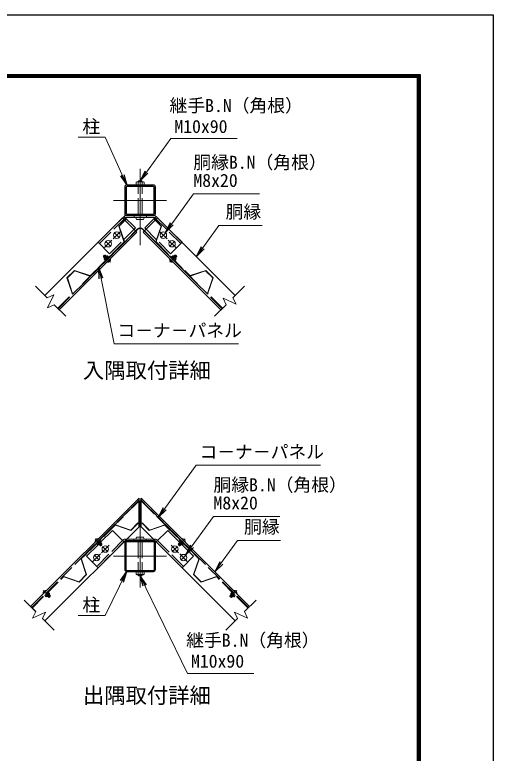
# Model space of a CAD drawing. Units: millimetres, scale not verified. Extents: x -4200 to 4200, y -2970 to 2970.
# Drawn here: x 2435 to 4200, y 244 to 2970 of the extents above; entities that cross this region are included whole.
import ezdxf
from ezdxf.enums import TextEntityAlignment as Align

# ---------------------------------------------------------------- set-up
doc = ezdxf.new("R2010")
doc.units = ezdxf.units.MM
doc.header["$LTSCALE"] = 10
doc.linetypes.add('DASHED', pattern=[7.5, 6, -1.5])
doc.linetypes.add('USER1', pattern=[50.8, 31.75, -6.35, 6.35, -6.35])
for name, color, linetype, lineweight in [('0-0_D-BMK', 2, 'USER1', 13), ('0-2_D-STR1', 1, 'Continuous', 25), ('0-3_D-STR3', 3, 'Continuous', 13), ('0-4_D-STR2', 7, 'Continuous', 13), ('0-6_0', 7, 'Continuous', 25), ('0-8_D-TTL-TXT', 7, 'Continuous', 25), ('0-9_D-STR-TXT', 7, 'Continuous', 13), ('0-A_D-TTL', 7, 'Continuous', 25)]:
    doc.layers.add(name, color=color, linetype=linetype, lineweight=lineweight)
doc.styles.add('ＭＳ ゴシック', font='')
doc.styles.get('ＭＳ ゴシック').set_extended_font_data('MS Gothic')

# ---------------------------------------------------------------- blocks, each defined once
blk = doc.blocks.new('_Open')
at = {"layer": '0-6_0'}
blk.add_line((-10, 1.667), (0, 0), dxfattribs=at)
blk.add_lwpolyline([(-10, -1.667), (0, 0), (-10, 0)], dxfattribs=at)

msp = doc.modelspace()

# ---------------------------------------------------------------- linework, layer by layer
at = {"layer": '0-0_D-BMK'}
for p, q in [((2897.35, 2400.76), (2897.35, 2119.38)), ((2799.54, 2285.02), (2995.17, 2285.02)), ((2797.62, 2142.85), (2825.19, 2170.43)), ((2801.59, 2166.45), (2821.22, 2146.83)), ((2997.09, 2142.85), (2969.51, 2170.43)), ((2993.11, 2166.45), (2973.49, 2146.83)), ((2765.8, 2111.03), (2793.37, 2138.61)), ((2769.77, 2134.63), (2789.4, 2115.01)), ((3028.91, 2111.03), (3001.33, 2138.61)), ((3024.93, 2134.63), (3005.31, 2115.01)), ((3006.92, 2057.22), (3031.77, 2082.07)), ((2897.35, 855.66), (2897.35, 1225.61)), ((2731.08, 1035.85), (2755.93, 1011)), ((3063.63, 1035.85), (3038.78, 1011)), ((2755.19, 984.16), (2782.77, 1011.74)), ((3039.52, 984.16), (3011.94, 1011.74)), ((2778.79, 988.14), (2759.17, 1007.76)), ((3015.92, 988.14), (3035.54, 1007.76)), ((2723.37, 952.34), (2750.95, 979.92)), ((2746.97, 956.32), (2727.35, 975.94)), ((2995.17, 971.4), (2799.54, 971.4)), ((3071.34, 952.34), (3043.76, 979.92)), ((3047.74, 956.32), (3067.36, 975.94)), ((2540.16, 844.93), (2565.01, 820.08)), ((3254.55, 844.93), (3229.7, 820.08))]:
    msp.add_line(p, q, dxfattribs=at)
at = {"layer": '0-2_D-STR1'}
for p, q in [((2841.1, 2334.37), (2841.1, 2235.67)), ((2845.9, 2333.1), (2845.9, 2236.93)), ((2946.7, 2341.27), (2848, 2341.27)), ((2945.44, 2336.47), (2849.26, 2336.47)), ((2948.8, 2236.93), (2948.8, 2333.1)), ((2953.6, 2235.67), (2953.6, 2334.37)), ((2546.18, 1933.85), (2832.62, 2220.28)), ((2885.65, 2167.25), (2832.62, 2220.28)), ((2848, 2228.77), (2946.7, 2228.77)), ((2849.26, 2233.57), (2945.44, 2233.57)), ((2909.05, 2167.25), (2962.09, 2220.28)), ((3248.41, 1933.96), (2962.09, 2220.28)), ((2599.27, 1880.87), (2885.65, 2167.25)), ((3195.43, 1880.87), (2909.05, 2167.25)), ((2493.21, 785.82), (2893.6, 1186.22)), ((2893.6, 1080.15), (2893.6, 1186.22)), ((3301.5, 785.82), (2901.1, 1186.22)), ((2901.1, 1080.15), (2901.1, 1186.22)), ((2546.18, 732.73), (2893.6, 1080.15)), ((3248.52, 732.73), (2901.1, 1080.15)), ((2841.1, 1020.75), (2841.1, 922.05)), ((2844.55, 1020.75), (2844.55, 922.05)), ((2946.7, 1027.65), (2848, 1027.65)), ((2946.7, 1024.2), (2848, 1024.2)), ((2950.15, 922.05), (2950.15, 1020.75)), ((2953.6, 922.05), (2953.6, 1020.75)), ((2848, 918.6), (2946.7, 918.6)), ((2848, 915.15), (2946.7, 915.15))]:
    msp.add_line(p, q, dxfattribs=at)
at = {"layer": '0-2_D-STR1', "linetype": 'DASHED'}
for p, q in [((2595.03, 1885.11), (2881.41, 2171.49)), ((3199.68, 1885.11), (2913.3, 2171.49)), ((2497.45, 781.58), (2893.6, 1177.73)), ((3297.26, 781.58), (2901.1, 1177.73))]:
    msp.add_line(p, q, dxfattribs=at)
at = {"layer": '0-2_D-STR1'}
for centre, radius, start, end in [((2848, 2334.37), 6.9, 90, 180), ((2849.26, 2333.1), 3.36, 90, 180), ((2945.44, 2333.1), 3.36, 0, 90), ((2946.7, 2334.37), 6.9, 0, 90), ((2848, 2235.67), 6.9, 180, 270), ((2849.26, 2236.93), 3.36, 180, 270), ((2945.44, 2236.93), 3.36, 270, 0), ((2946.7, 2235.67), 6.9, 270, 0), ((2848, 1020.75), 6.9, 90, 180), ((2848, 1020.75), 3.45, 90, 180), ((2946.7, 1020.75), 6.9, 0, 90), ((2946.7, 1020.75), 3.45, 0, 90), ((2848, 922.05), 6.9, 180, 270), ((2848, 922.05), 3.45, 180, 270), ((2946.7, 922.05), 6.9, 270, 0), ((2946.7, 922.05), 3.45, 270, 0)]:
    msp.add_arc(centre, radius, start, end, dxfattribs=at)
at = {"layer": '0-3_D-STR3'}
for p, q in [((2909.73, 2353.27), (2884.98, 2353.27)), ((2889.85, 2354.77), (2891.35, 2357.02)), ((2889.85, 2353.27), (2889.85, 2354.77)), ((2889.85, 2354.77), (2904.85, 2354.77)), ((2889.99, 2341.27), (2889.99, 2351.91)), ((2891.35, 2357.02), (2903.35, 2357.02)), ((2891.35, 2353.27), (2891.35, 2357.02)), ((2903.35, 2353.27), (2903.35, 2357.02)), ((2903.35, 2357.02), (2904.85, 2354.77)), ((2904.71, 2341.27), (2904.71, 2351.91)), ((2904.85, 2354.02), (2904.85, 2354.77)), ((2912.08, 2341.27), (2882.63, 2341.27)), ((2880.35, 2183.16), (2837.92, 2225.58)), ((2845.3, 2228.77), (2949.41, 2228.77)), ((2845.3, 2222.02), (2949.41, 2222.02)), ((2875.18, 2222.02), (2875.18, 2228.77)), ((2884.6, 2214.52), (2910.1, 2214.52)), ((2914.36, 2183.16), (2956.78, 2225.58)), ((2920.6, 2222.02), (2920.6, 2228.77)), ((2777.12, 2080.14), (2775.66, 2079.74)), ((3017.58, 2080.14), (3019.05, 2079.74)), ((2775.34, 2056.94), (2788.07, 2069.67)), ((2775.77, 2056.52), (2775.34, 2056.94)), ((2788.49, 2069.24), (2788.07, 2069.67)), ((3006.21, 2069.24), (3006.64, 2069.67)), ((3019.36, 2056.94), (3006.64, 2069.67)), ((3018.94, 2056.52), (3019.36, 2056.94)), ((2730.79, 1023.41), (2743.52, 1036.14)), ((2743.1, 1036.56), (2743.52, 1036.14)), ((2910.1, 1041.9), (2884.6, 1041.9)), ((3051.61, 1036.56), (3051.18, 1036.14)), ((3063.91, 1023.41), (3051.18, 1036.14)), ((2730.37, 1023.83), (2730.79, 1023.41)), ((2952.2, 1034.4), (2842.5, 1034.4)), ((2952.2, 1027.65), (2842.5, 1027.65)), ((3064.34, 1023.83), (3063.91, 1023.41)), ((2539.88, 832.49), (2552.6, 845.22)), ((2552.18, 845.64), (2552.6, 845.22)), ((3242.53, 845.64), (3242.1, 845.22)), ((3254.83, 832.49), (3242.1, 845.22)), ((2539.45, 832.91), (2539.88, 832.49)), ((3255.25, 832.91), (3254.83, 832.49))]:
    msp.add_line(p, q, dxfattribs=at)
at = {"layer": '0-3_D-STR3', "linetype": 'DASHED'}
for p, q in [((2889.85, 2233.57), (2889.85, 2336.47)), ((2904.85, 2233.57), (2904.85, 2336.47)), ((2838.14, 2225.8), (2742.46, 2130.13)), ((2842.91, 2221.03), (2747.23, 2125.35)), ((2951.8, 2221.03), (3047.47, 2125.35)), ((2880.35, 2183.16), (2784.89, 2087.7)), ((2914.36, 2183.16), (3009.82, 2087.7)), ((2742.46, 2130.13), (2784.89, 2087.7)), ((2762.19, 2077.73), (2767.28, 2082.82)), ((2767.92, 2072), (2762.19, 2077.73)), ((2762.61, 2076.03), (2762.19, 2077.73)), ((2762.61, 2076.03), (2768.98, 2082.4)), ((2767.28, 2071.36), (2762.61, 2076.03)), ((2775.66, 2079.74), (2765.27, 2069.35)), ((2773.01, 2077.09), (2767.28, 2082.82)), ((2767.28, 2082.82), (2768.98, 2082.4)), ((2773.64, 2077.73), (2768.98, 2082.4)), ((2781.89, 2075.37), (2769.64, 2063.12)), ((2778.83, 2072.31), (2774.06, 2077.07)), ((2781.89, 2075.37), (2777.12, 2080.14)), ((3012.82, 2075.37), (3017.58, 2080.14)), ((3012.82, 2075.37), (3025.06, 2063.12)), ((3015.88, 2072.31), (3020.65, 2077.07)), ((3019.05, 2079.74), (3029.44, 2069.35)), ((3021.06, 2077.73), (3025.73, 2082.4)), ((3021.7, 2077.09), (3027.42, 2082.82)), ((3027.42, 2082.82), (3025.73, 2082.4)), ((3032.09, 2076.03), (3025.73, 2082.4)), ((3026.79, 2072), (3032.52, 2077.73)), ((3032.52, 2077.73), (3027.42, 2082.82)), ((3027.42, 2071.36), (3032.09, 2076.03)), ((3032.09, 2076.03), (3032.52, 2077.73)), ((2772.7, 2066.18), (2767.94, 2070.95)), ((3022, 2066.18), (3026.77, 2070.95)), ((2999.21, 1066.89), (2956.78, 1024.47)), ((3094.67, 971.43), (2999.21, 1066.89)), ((2749.22, 1029.96), (2736.97, 1017.71)), ((2835.34, 1031.43), (2737.69, 933.78)), ((2740.04, 1020.77), (2744.8, 1016)), ((2753.6, 1023.73), (2743.2, 1013.33)), ((2745.22, 1015.35), (2749.89, 1010.68)), ((2745.86, 1015.98), (2751.58, 1010.26)), ((2746.16, 1026.89), (2750.93, 1022.13)), ((2749.22, 1029.96), (2753.99, 1025.19)), ((2749.89, 1010.68), (2756.25, 1017.04)), ((2749.89, 1010.68), (2751.58, 1010.26)), ((2750.95, 1021.07), (2756.67, 1015.35)), ((2751.58, 1021.71), (2756.25, 1017.04)), ((2751.58, 1010.26), (2756.67, 1015.35)), ((2753.99, 1025.19), (2753.6, 1023.73)), ((2756.25, 1017.04), (2756.67, 1015.35)), ((2874.1, 1034.4), (2874.1, 1027.65)), ((2889.85, 1024.2), (2889.85, 918.6)), ((2904.85, 1024.2), (2904.85, 918.6)), ((2919.53, 1034.4), (2919.53, 1027.65)), ((2954.59, 1026.66), (3052.24, 929.01)), ((2959.36, 1031.43), (2961.56, 1029.24)), ((2961.56, 1029.24), (3057.02, 933.78)), ((3043.76, 1021.07), (3038.03, 1015.35)), ((3038.46, 1017.04), (3038.03, 1015.35)), ((3043.12, 1010.26), (3038.03, 1015.35)), ((3043.12, 1021.71), (3038.46, 1017.04)), ((3044.82, 1010.68), (3038.46, 1017.04)), ((3045.48, 1029.96), (3040.72, 1025.19)), ((3041.11, 1023.73), (3040.72, 1025.19)), ((3041.11, 1023.73), (3051.5, 1013.33)), ((3048.85, 1015.98), (3043.12, 1010.26)), ((3044.82, 1010.68), (3043.12, 1010.26)), ((3048.55, 1026.89), (3043.78, 1022.13)), ((3049.49, 1015.35), (3044.82, 1010.68)), ((3045.48, 1029.96), (3057.73, 1017.71)), ((3054.67, 1020.77), (3049.9, 1016)), ((3052.24, 929.01), (3094.67, 971.43)), ((2882.63, 915.15), (2912.08, 915.15)), ((2884.98, 903.15), (2909.73, 903.15)), ((2889.85, 903.15), (2889.85, 901.65)), ((2904.85, 901.65), (2889.85, 901.65)), ((2891.35, 899.4), (2889.85, 901.65)), ((2889.99, 915.15), (2889.99, 904.51)), ((2891.35, 903.15), (2891.35, 899.4)), ((2903.35, 903.15), (2903.35, 899.4)), ((2904.85, 901.65), (2903.35, 899.4)), ((2904.71, 915.15), (2904.71, 904.51)), ((2904.85, 903.15), (2904.85, 901.65)), ((2903.35, 899.4), (2891.35, 899.4)), ((2558.3, 839.04), (2546.06, 826.79)), ((2549.12, 829.85), (2553.89, 825.08)), ((2562.68, 832.81), (2552.28, 822.41)), ((2554.3, 824.43), (2558.97, 819.76)), ((2554.94, 825.06), (2560.66, 819.34)), ((2555.24, 835.97), (2560.01, 831.21)), ((2558.3, 839.04), (2563.07, 834.27)), ((2558.97, 819.76), (2565.33, 826.12)), ((2558.97, 819.76), (2560.66, 819.34)), ((2560.03, 830.16), (2565.76, 824.43)), ((2560.66, 830.79), (2565.33, 826.12)), ((2560.66, 819.34), (2565.76, 824.43)), ((2563.07, 834.27), (2562.68, 832.81)), ((2565.33, 826.12), (2565.76, 824.43)), ((3234.68, 830.16), (3228.95, 824.43)), ((3229.37, 826.12), (3228.95, 824.43)), ((3234.04, 819.34), (3228.95, 824.43)), ((3234.04, 830.79), (3229.37, 826.12)), ((3235.74, 819.76), (3229.37, 826.12)), ((3236.4, 839.04), (3231.63, 834.27)), ((3231.63, 834.27), (3232.03, 832.81)), ((3232.03, 832.81), (3242.42, 822.41)), ((3239.77, 825.06), (3234.04, 819.34)), ((3235.74, 819.76), (3234.04, 819.34)), ((3239.46, 835.97), (3234.7, 831.21)), ((3240.41, 824.43), (3235.74, 819.76)), ((3236.4, 839.04), (3248.65, 826.79)), ((3245.59, 829.85), (3240.82, 825.08))]:
    msp.add_line(p, q, dxfattribs=at)
at = {"layer": '0-3_D-STR3'}
for points in [[(2882.63, 2341.27), (2882.63, 2351.91), (2884.98, 2353.27)], [(2912.08, 2341.27), (2912.08, 2351.91), (2909.73, 2353.27)]]:
    msp.add_lwpolyline(points, dxfattribs=at)
at = {"layer": '0-3_D-STR3', "linetype": 'DASHED'}
for points in [[(2956.57, 2225.8), (3052.24, 2130.13), (3009.82, 2087.7)], [(2769.64, 2063.12), (2764.87, 2067.89), (2765.27, 2069.35)], [(3025.06, 2063.12), (3029.83, 2067.89), (3029.44, 2069.35)], [(2840.11, 1026.66), (2742.46, 929.01), (2700.03, 971.43), (2795.49, 1066.89), (2837.92, 1024.47)], [(2736.97, 1017.71), (2741.74, 1012.94), (2743.2, 1013.33)], [(3057.73, 1017.71), (3052.96, 1012.94), (3051.5, 1013.33)], [(2882.63, 915.15), (2882.63, 904.51), (2884.98, 903.15)], [(2912.08, 915.15), (2912.08, 904.51), (2909.73, 903.15)], [(2546.06, 826.79), (2550.82, 822.02), (2552.28, 822.41)], [(3248.65, 826.79), (3243.88, 822.02), (3242.42, 822.41)]]:
    msp.add_lwpolyline(points, dxfattribs=at)
at = {"layer": '0-3_D-STR3'}
for centre in [(2811.4, 2156.64), (2983.3, 2156.64), (2779.58, 2124.82), (3015.12, 2124.82), (2768.98, 997.95), (3025.73, 997.95), (2737.16, 966.13), (3057.55, 966.13)]:
    msp.add_circle(centre, 12, dxfattribs=at)
for centre, radius, start, end in [((2886.31, 2346.53), 6.52, 55.61587, 124.38413), ((2897.35, 2328.69), 24.36, 72.41211, 107.58789), ((2908.39, 2346.53), 6.52, 55.61587, 124.38413), ((2845.3, 2218.64), 10.12, 90, 135), ((2845.3, 2218.64), 3.38, 90, 135), ((2949.41, 2218.64), 10.12, 45, 90), ((2949.41, 2218.64), 3.38, 45, 90), ((2776.17, 2068.84), 12.34, 268.14261, 1.85739), ((3018.54, 2068.84), 12.34, 178.14261, 271.85739), ((2742.7, 1024.23), 12.34, 88.14261, 181.85739), ((3052.01, 1024.23), 12.34, 358.14261, 91.85739), ((2551.78, 833.31), 12.34, 88.14261, 181.85739), ((3242.93, 833.31), 12.34, 358.14261, 91.85739)]:
    msp.add_arc(centre, radius, start, end, dxfattribs=at)
at = {"layer": '0-3_D-STR3', "linetype": 'DASHED'}
for centre, radius, start, end in [((2780.66, 2064.35), 14.33, 117.41211, 152.58789), ((2777.83, 2076.37), 3.83, 100.61587, 169.38413), ((3016.88, 2076.37), 3.83, 10.61587, 79.38413), ((3014.05, 2064.35), 14.33, 27.41211, 62.58789), ((2768.64, 2067.18), 3.83, 100.61587, 169.38413), ((3026.06, 2067.18), 3.83, 10.61587, 79.38413), ((2741.04, 1016.71), 3.83, 280.61587, 349.38413), ((2738.21, 1028.72), 14.33, 297.41211, 332.58789), ((2750.22, 1025.89), 3.83, 280.61587, 349.38413), ((2842.5, 1024.27), 10.12, 90, 135), ((2842.5, 1024.27), 3.38, 90, 135), ((2952.2, 1024.27), 10.12, 45, 90), ((2952.2, 1024.27), 3.38, 45, 90), ((3044.48, 1025.89), 3.83, 190.61587, 259.38413), ((3056.5, 1028.72), 14.33, 207.41211, 242.58789), ((3053.67, 1016.71), 3.83, 190.61587, 259.38413), ((2886.31, 909.88), 6.52, 235.61587, 304.38413), ((2897.35, 927.73), 24.36, 252.41211, 287.58789), ((2908.39, 909.88), 6.52, 235.61587, 304.38413), ((2550.12, 825.79), 3.83, 280.61587, 349.38413), ((2547.29, 837.8), 14.33, 297.41211, 332.58789), ((2559.3, 834.97), 3.83, 280.61587, 349.38413), ((3235.4, 834.97), 3.83, 190.61587, 259.38413), ((3247.42, 837.8), 14.33, 207.41211, 242.58789), ((3244.59, 825.79), 3.83, 190.61587, 259.38413)]:
    msp.add_arc(centre, radius, start, end, dxfattribs=at)
at = {"layer": '0-3_D-STR3'}
for centre, major_axis, start_param, end_param in [((2884.6, 2222.02), (0, -7.5), 4.712389, 6.2831853), ((2910.1, 2222.02), (0, -7.5), 6.2831853, 7.8539816), ((2884.6, 1034.4), (0, 7.5), 6.2831853, 7.8539816), ((2910.1, 1034.4), (0, 7.5), 4.712389, 6.2831853)]:
    msp.add_ellipse(centre, major_axis=major_axis, ratio=0.3, start_param=start_param, end_param=end_param, dxfattribs=at)
at = {"layer": '0-4_D-STR2', "linetype": 'DASHED'}
for p, q in [((2845.13, 2216.25), (2818.62, 2189.73)), ((2845.98, 2215.4), (2819.99, 2189.41)), ((2845.13, 2216.25), (2845.98, 2215.4)), ((2949.57, 2216.25), (2948.72, 2215.4)), ((2948.72, 2215.4), (2974.71, 2189.41)), ((2949.57, 2216.25), (2976.09, 2189.73)), ((2818.62, 2189.73), (2838.34, 2131.82)), ((2819.99, 2189.41), (2839.72, 2131.5)), ((2974.71, 2189.41), (2954.98, 2131.5)), ((2976.09, 2189.73), (2956.36, 2131.82)), ((2887.59, 2177.68), (2686.07, 1976.15)), ((2907.11, 2177.68), (3108.64, 1976.15)), ((2907.96, 2178.53), (3109.48, 1977)), ((2838.34, 2131.82), (2713.19, 2006.66)), ((2954.98, 2131.5), (3081.2, 2005.29)), ((2956.36, 2131.82), (3081.52, 2006.66)), ((2655.28, 2026.39), (2627.7, 1998.82)), ((2655.6, 2025.02), (2629.07, 1998.5)), ((2655.28, 2026.39), (2713.19, 2006.66)), ((2655.6, 2025.02), (2713.51, 2005.29)), ((3139.11, 2025.02), (3081.2, 2005.29)), ((3139.43, 2026.39), (3081.52, 2006.66)), ((3139.11, 2025.02), (3165.63, 1998.5)), ((3139.43, 2026.39), (3167.01, 1998.82)), ((2627.7, 1998.82), (2647.43, 1940.9)), ((2629.07, 1998.5), (2648.8, 1940.58)), ((3165.63, 1998.5), (3145.9, 1940.58)), ((3167.01, 1998.82), (3147.28, 1940.9)), ((2593.33, 1886.81), (2647.43, 1940.9)), ((2594.18, 1885.96), (2648.8, 1940.58)), ((3200.52, 1885.96), (3145.9, 1940.58)), ((3201.37, 1886.81), (3147.28, 1940.9)), ((2886.75, 1170.87), (2685.22, 969.35)), ((2887.59, 1170.03), (2686.07, 968.5)), ((2907.11, 1170.03), (3108.64, 968.5)), ((2907.96, 1170.87), (3109.48, 969.35)), ((2889.26, 1094.05), (2863.27, 1068.06)), ((2890.11, 1093.2), (2863.59, 1066.68)), ((2890.11, 1093.2), (2889.26, 1094.05)), ((2904.6, 1093.2), (2905.45, 1094.05)), ((2904.6, 1093.2), (2931.12, 1066.68)), ((2905.45, 1094.05), (2931.44, 1068.06)), ((2805.36, 1087.79), (2679.14, 961.57)), ((2805.68, 1086.41), (2680.52, 961.25)), ((2863.27, 1068.06), (2805.36, 1087.79)), ((2863.59, 1066.68), (2805.68, 1086.41)), ((2931.12, 1066.68), (2989.03, 1086.41)), ((2931.44, 1068.06), (2989.35, 1087.79)), ((2989.03, 1086.41), (3114.19, 961.25)), ((2989.35, 1087.79), (3115.56, 961.57)), ((2698.87, 903.66), (2679.14, 961.57)), ((2700.25, 903.34), (2680.52, 961.25)), ((3094.46, 903.34), (3114.19, 961.25)), ((3095.84, 903.66), (3115.56, 961.57)), ((2698.87, 903.66), (2672.35, 877.14)), ((2700.25, 903.34), (2672.67, 875.76)), ((3094.46, 903.34), (3122.04, 875.76)), ((3095.84, 903.66), (3122.36, 877.14)), ((2498.3, 780.73), (2614.44, 896.87)), ((2499.15, 779.88), (2614.76, 895.49)), ((2672.35, 877.14), (2614.44, 896.87)), ((2672.67, 875.76), (2614.76, 895.49)), ((3122.04, 875.76), (3179.95, 895.49)), ((3122.36, 877.14), (3180.27, 896.87)), ((3295.56, 779.88), (3179.95, 895.49)), ((3296.41, 780.73), (3180.27, 896.87))]:
    msp.add_line(p, q, dxfattribs=at)
msp.add_lwpolyline([(2886.75, 2178.53), (2685.22, 1977), (2686.07, 1976.15)], dxfattribs=at)
for radius in [15, 13.8]:
    msp.add_arc((2897.35, 2167.92), radius, 45, 135, dxfattribs=at)
at = {"layer": '0-9_D-STR-TXT'}
for p, q in [((2839.72, 2131.5), (2713.51, 2005.29)), ((2787.79, 2057.22), (2762.94, 2082.07)), ((2511.9, 1968.12), (2554.57, 1925.46)), ((3109.48, 1977), (3108.64, 1976.15)), ((3240.03, 1925.58), (3282.69, 1968.24)), ((2554.57, 1925.46), (2578.61, 1936.67)), ((2556.19, 1888.59), (2578.61, 1936.67)), ((3251.27, 1901.46), (3203.19, 1923.88)), ((3214.4, 1899.84), (3203.19, 1923.88)), ((3240.06, 1925.5), (3251.27, 1901.46)), ((2580.23, 1899.8), (2556.19, 1888.59)), ((2580.3, 1899.84), (2622.96, 1857.18)), ((3171.74, 1857.18), (3214.4, 1899.84)), ((2685.22, 969.35), (2686.07, 968.5)), ((3109.48, 969.35), (3108.64, 968.5)), ((2512.18, 766.85), (2469.51, 809.51)), ((2487.13, 791.9), (2511.97, 767.05)), ((3282.53, 766.85), (3325.19, 809.51)), ((2512.14, 766.77), (2500.93, 742.73)), ((2500.93, 742.73), (2549.01, 765.15)), ((2537.8, 741.11), (2549.01, 765.15)), ((3293.78, 742.73), (3245.7, 765.15)), ((3256.91, 741.11), (3245.7, 765.15)), ((3282.57, 766.77), (3293.78, 742.73)), ((2580.46, 698.45), (2537.8, 741.11)), ((3214.24, 698.45), (3256.91, 741.11))]:
    msp.add_line(p, q, dxfattribs=at)
for points in [[(2669.15, 2517.98), (2768.92, 2517.98), (2847.19, 2343.09)], [(3255, 2512.73), (3010.44, 2512.73), (2898.53, 2358.63)], [(3338.4, 2308.94), (3093.85, 2308.94), (2991.91, 2167.68)], [(3347.45, 2191.94), (3188.1, 2191.94), (3106.42, 2078.74)], [(3259.98, 1755.49), (2801.34, 1755.49), (2745.88, 2033.61)], [(3562.89, 1307.27), (3104.25, 1307.27), (2965.72, 1115.91)], [(3412.65, 1118.43), (3168.09, 1118.43), (3066.16, 977.17)], [(3415.48, 1028.86), (3256.13, 1028.86), (3174.44, 915.67)], [(2669.15, 752.35), (2768.92, 752.35), (2847.13, 913.35)], [(3316.4, 539.02), (3071.84, 539.02), (2898.22, 897.6)]]:
    msp.add_lwpolyline(points, dxfattribs=at)
for radius in [15, 13.8]:
    msp.add_arc((2897.35, 1160.27), radius, 45, 135, dxfattribs=at)
at = {"layer": '0-A_D-TTL', "color": 2}
msp.add_lwpolyline([(-4200, 2970), (4200, 2970), (4200, -2970), (-4200, -2970)], close=True, dxfattribs=at)
at = {"layer": '0-A_D-TTL'}
for points in [[(-3930, 2750), (3930, 2750), (3930, -2750), (-3930, -2750)], [(-3927.5, 2747.5), (3927.5, 2747.5), (3927.5, -2747.5), (-3927.5, -2747.5)], [(-3925, 2745), (3925, 2745), (3925, -2745), (-3925, -2745)], [(-3922.5, 2742.5), (3922.5, 2742.5), (3922.5, -2742.5), (-3922.5, -2742.5)], [(-3920, 2740), (3920, 2740), (3920, -2740), (-3920, -2740)]]:
    msp.add_lwpolyline(points, close=True, dxfattribs=at)

# ---------------------------------------------------------------- block references
at = {"layer": '0-9_D-STR-TXT', "xscale": 4, "yscale": 4}
for p, rotation in [((2848, 2341.27), 294.10981), ((2897.35, 2357.02), 234.01019), ((2990.74, 2166.06), 234.18441), ((3105.25, 2077.12), 234.18441), ((2745.49, 2035.57), 101.27823), ((2964.55, 1114.29), 234.09721), ((3064.98, 975.55), 234.18441), ((3173.27, 914.05), 234.18441), ((2848, 915.15), 64.09131), ((2897.35, 899.4), 115.83499)]:
    msp.add_blockref('_Open', p, dxfattribs=dict(at, rotation=rotation))

# ---------------------------------------------------------------- texts
at = {"layer": '0-8_D-TTL-TXT', "style": 'ＭＳ ゴシック'}
for s, p in [('入隅取付詳細', (2686.25, 1611.17)), ('出隅取付詳細', (2686.25, 411.49))]:
    msp.add_text(s, height=57.7, dxfattribs=at).set_placement(p, align=Align.BOTTOM_LEFT)
at = {"layer": '0-9_D-STR-TXT', "style": 'ＭＳ ゴシック'}
for s, p in [('継手B.N（角根）', (3005.98, 2596.59)), ('柱', (2684.67, 2519.01)), ('M10x90', (3023.57, 2519.3)), ('胴縁B.N（角根）', (3093.85, 2387.03)), ('M8x20', (3093.85, 2320.27)), ('胴縁', (3212.79, 2204.54)), ('コ－ナ－パネル', (2813.64, 1766.33)), ('コ－ナ－パネル', (3116.55, 1318.11)), ('胴縁B.N（角根）', (3168.09, 1196.52)), ('M8x20', (3168.09, 1129.76)), ('胴縁', (3280.82, 1041.46)), ('柱', (2684.67, 753.38)), ('継手B.N（角根）', (3067.38, 622.88)), ('M10x90', (3084.97, 545.59))]:
    msp.add_text(s, height=48.09, dxfattribs=at).set_placement(p, align=Align.BOTTOM_LEFT)

doc.saveas('drawing.dxf')
